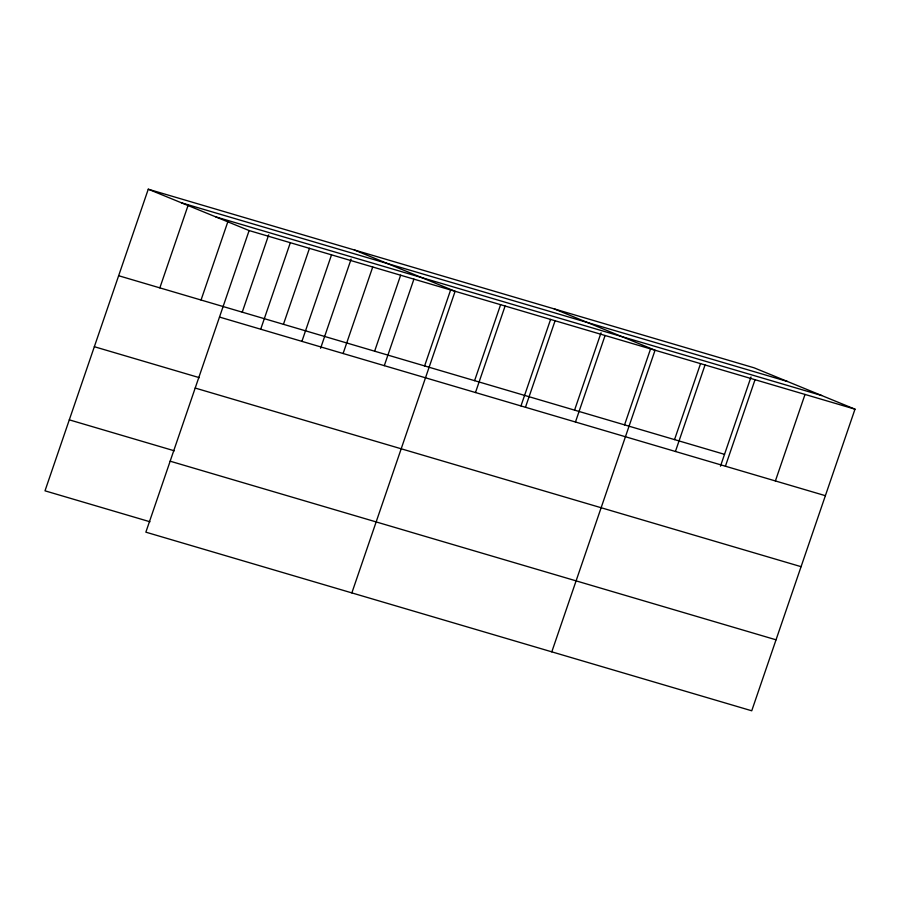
<?xml version="1.0" encoding="UTF-8"?>
<svg xmlns="http://www.w3.org/2000/svg" width="900" height="900" viewBox="0 0 900 900"><rect width="100%" height="100%" fill="white"/><g stroke="black" fill="none" stroke-linecap="round" stroke-linejoin="round"><path stroke-width="1.35" d="M148.264 189.214L249.12 230.558L145.856 532.17L751.736 710.786L855 409.174L754.144 367.83L148.264 189.214L45 490.826L149.996 521.775M159.84 287.876L188.123 205.29M201.049 300.015L227.97 221.366M242.246 312.165L268.718 234.821M260.707 329.22L290.329 242.708M283.444 324.315L309.476 248.287M301.905 341.37L331.526 254.846M320.591 348.289L351.124 259.121M343.103 353.509L372.724 266.996M374.625 351.191L400.657 275.164M384.3 365.659L413.921 279.135M424.609 365.929L450.641 289.901M351.855 592.898L455.119 291.285L354.262 249.941M474.593 380.666L500.625 304.639M475.481 392.535L505.103 306.022M520.976 405.911L550.609 319.376M525.465 407.272L555.086 320.76M574.571 410.141L601.043 332.798M575.46 422.01L605.081 335.498M624.555 424.868L650.587 348.84M551.79 651.847L655.065 350.224L554.197 308.88M674.539 439.605L700.571 363.577M675.428 451.485L705.049 364.961M720.472 466.178L751.005 376.999M725.411 466.211L755.033 379.699M775.395 480.949L805.016 394.436M181.553 202.86L787.421 381.476M215.843 216.911L821.711 395.527M249.12 230.558L855 409.174M118.642 275.726L724.523 454.343M219.499 317.07L825.379 495.686M94.343 346.714L199.339 377.662M195.199 388.058L801.079 566.674M69.3 419.85L174.296 450.799M170.156 461.194L776.036 639.81"/></g></svg>
